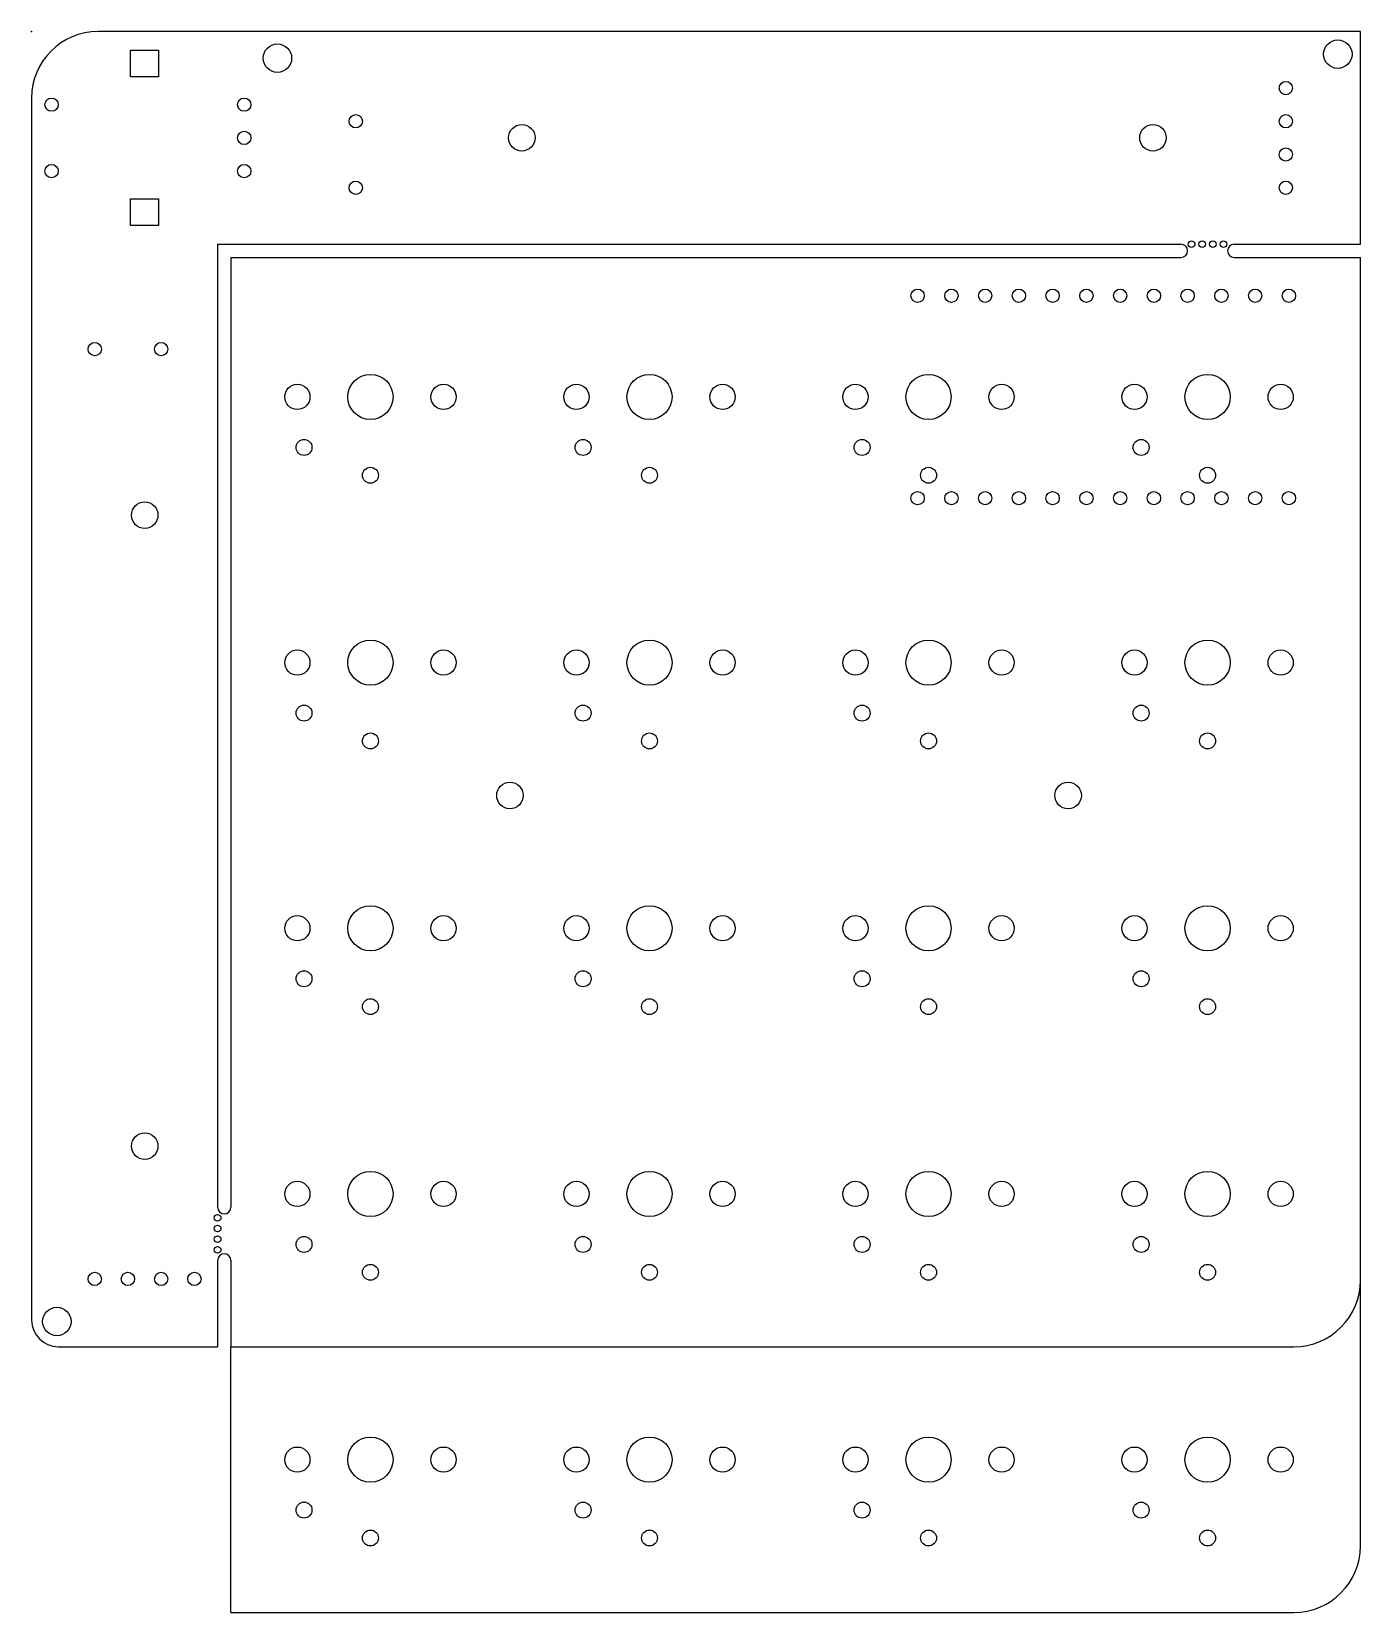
# Model space of a CAD drawing. Extents: x 0 to 100, y -119 to 0.
import ezdxf

# ---------------------------------------------------------------- set-up
doc = ezdxf.new("R2010")
doc.units = 0
doc.header["$PDSIZE"] = -5
doc.layers.get('0').update_dxf_attribs({"linetype": 'CONTINUOUS'})
doc.layers.add('THICK_SOLID_LAYER', color=7, linetype='CONTINUOUS')

msp = doc.modelspace()

# ---------------------------------------------------------------- linework, layer by layer
for p, q in [((100, 0), (5, 0)), ((100, -16), (100, 0)), ((7.45, -1.4), (9.55, -1.4)), ((7.45, -3.4), (7.45, -1.4)), ((9.55, -1.4), (9.55, -3.4)), ((9.55, -3.4), (7.45, -3.4)), ((0, -5), (0, -97)), ((7.45, -12.6), (9.55, -12.6)), ((7.45, -14.6), (7.45, -12.6)), ((9.55, -12.6), (9.55, -14.6)), ((9.55, -14.6), (7.45, -14.6)), ((100, -94), (100, -17)), ((100, -114), (100, -94)), ((2, -99), (14, -99)), ((15, -99), (95, -99)), ((15, -119), (95, -119))]:
    msp.add_line(p, q)
for centre, radius in [((94.39, -4.25), 0.5), ((1.5, -5.5), 0.5), ((16, -5.5), 0.5), ((24.39, -6.75), 0.5), ((36.89, -7.99), 1), ((84.39, -7.99), 1), ((94.39, -6.75), 0.5), ((16, -8), 0.5), ((94.39, -9.25), 0.5), ((1.5, -10.5), 0.5), ((16, -10.5), 0.5), ((24.39, -11.75), 0.5), ((94.39, -11.75), 0.5), ((66.68, -19.88), 0.5), ((69.22, -19.88), 0.5), ((71.76, -19.88), 0.5), ((74.3, -19.88), 0.5), ((76.84, -19.88), 0.5), ((79.38, -19.88), 0.5), ((81.92, -19.88), 0.5), ((84.46, -19.88), 0.5), ((87, -19.88), 0.5), ((89.54, -19.88), 0.5), ((92.08, -19.88), 0.5), ((94.62, -19.88), 0.5), ((4.75, -23.9), 0.5), ((9.75, -23.9), 0.5), ((25.5, -27.5), 1.7), ((46.5, -27.5), 1.7), ((67.5, -27.5), 1.7), ((88.5, -27.5), 1.7), ((20, -27.5), 0.95), ((31, -27.5), 0.95), ((41, -27.5), 0.95), ((52, -27.5), 0.95), ((62, -27.5), 0.95), ((73, -27.5), 0.95), ((83, -27.5), 0.95), ((94, -27.5), 0.95), ((20.5, -31.3), 0.6), ((41.5, -31.3), 0.6), ((62.5, -31.3), 0.6), ((83.5, -31.3), 0.6), ((25.5, -33.4), 0.6), ((46.5, -33.4), 0.6), ((67.5, -33.4), 0.6), ((88.5, -33.4), 0.6), ((8.51, -36.4), 1), ((66.68, -35.12), 0.5), ((69.22, -35.12), 0.5), ((71.76, -35.12), 0.5), ((74.3, -35.12), 0.5), ((76.84, -35.12), 0.5), ((79.38, -35.12), 0.5), ((81.92, -35.12), 0.5), ((84.46, -35.12), 0.5), ((87, -35.12), 0.5), ((89.54, -35.12), 0.5), ((92.08, -35.12), 0.5), ((94.62, -35.12), 0.5), ((25.5, -47.5), 1.7), ((46.5, -47.5), 1.7), ((67.5, -47.5), 1.7), ((88.5, -47.5), 1.7), ((20, -47.5), 0.95), ((31, -47.5), 0.95), ((41, -47.5), 0.95), ((52, -47.5), 0.95), ((62, -47.5), 0.95), ((73, -47.5), 0.95), ((83, -47.5), 0.95), ((94, -47.5), 0.95), ((20.5, -51.3), 0.6), ((41.5, -51.3), 0.6), ((62.5, -51.3), 0.6), ((83.5, -51.3), 0.6), ((25.5, -53.4), 0.6), ((46.5, -53.4), 0.6), ((67.5, -53.4), 0.6), ((88.5, -53.4), 0.6), ((36, -57.5), 1), ((78, -57.5), 1), ((20, -67.5), 0.95), ((25.5, -67.5), 1.7), ((31, -67.5), 0.95), ((41, -67.5), 0.95), ((46.5, -67.5), 1.7), ((52, -67.5), 0.95), ((62, -67.5), 0.95), ((67.5, -67.5), 1.7), ((73, -67.5), 0.95), ((83, -67.5), 0.95), ((88.5, -67.5), 1.7), ((94, -67.5), 0.95), ((20.5, -71.3), 0.6), ((41.5, -71.3), 0.6), ((62.5, -71.3), 0.6), ((83.5, -71.3), 0.6), ((25.5, -73.4), 0.6), ((46.5, -73.4), 0.6), ((67.5, -73.4), 0.6), ((88.5, -73.4), 0.6), ((8.51, -83.9), 1), ((20, -87.5), 0.95), ((25.5, -87.5), 1.7), ((31, -87.5), 0.95), ((41, -87.5), 0.95), ((46.5, -87.5), 1.7), ((52, -87.5), 0.95), ((62, -87.5), 0.95), ((67.5, -87.5), 1.7), ((73, -87.5), 0.95), ((83, -87.5), 0.95), ((88.5, -87.5), 1.7), ((94, -87.5), 0.95), ((20.5, -91.3), 0.6), ((41.5, -91.3), 0.6), ((62.5, -91.3), 0.6), ((83.5, -91.3), 0.6), ((25.5, -93.4), 0.6), ((46.5, -93.4), 0.6), ((67.5, -93.4), 0.6), ((88.5, -93.4), 0.6), ((4.75, -93.9), 0.5), ((7.25, -93.9), 0.5), ((9.75, -93.9), 0.5), ((12.25, -93.9), 0.5), ((25.5, -107.5), 1.7), ((46.5, -107.5), 1.7), ((67.5, -107.5), 1.7), ((88.5, -107.5), 1.7), ((20, -107.5), 0.95), ((31, -107.5), 0.95), ((41, -107.5), 0.95), ((52, -107.5), 0.95), ((62, -107.5), 0.95), ((73, -107.5), 0.95), ((83, -107.5), 0.95), ((94, -107.5), 0.95), ((20.5, -111.3), 0.6), ((41.5, -111.3), 0.6), ((62.5, -111.3), 0.6), ((83.5, -111.3), 0.6), ((25.5, -113.4), 0.6), ((46.5, -113.4), 0.6), ((67.5, -113.4), 0.6), ((88.5, -113.4), 0.6)]:
    msp.add_circle(centre, radius)
for centre, radius, start, end in [((5, -5), 5, 90, 180), ((95, -94), 5, 270, 0), ((2, -97), 2, 180, 270), ((95, -114), 5, 270, 0)]:
    msp.add_arc(centre, radius, start, end)
at = {"layer": 'THICK_SOLID_LAYER'}
for p, q in [((14, -16), (86.5, -16)), ((14, -16), (14, -88.5)), ((90.5, -16), (100, -16)), ((15, -17), (86.5, -17)), ((15, -17), (15, -88.5)), ((90.5, -17), (100, -17)), ((14, -92.5), (14, -99)), ((15, -92.5), (15, -99)), ((15, -119), (15, -99))]:
    msp.add_line(p, q, dxfattribs=at)
for centre, radius in [((18.5, -2), 1.07), ((98.3, -1.7), 1.07), ((87.3, -16), 0.25), ((88.1, -16), 0.25), ((88.9, -16), 0.25), ((89.7, -16), 0.25), ((14, -89.3), 0.25), ((14, -90.1), 0.25), ((14, -90.9), 0.25), ((14, -91.7), 0.25), ((1.9, -97.1), 1.07)]:
    msp.add_circle(centre, radius, dxfattribs=at)
for centre, start, end in [((86.5, -16.5), 270, 90), ((90.5, -16.5), 90, 270), ((14.5, -88.5), 180, 0), ((14.5, -92.5), 360, 180)]:
    msp.add_arc(centre, 0.5, start, end, dxfattribs=at)
msp.add_point((0, 0), dxfattribs=at)

doc.saveas('drawing.dxf')
